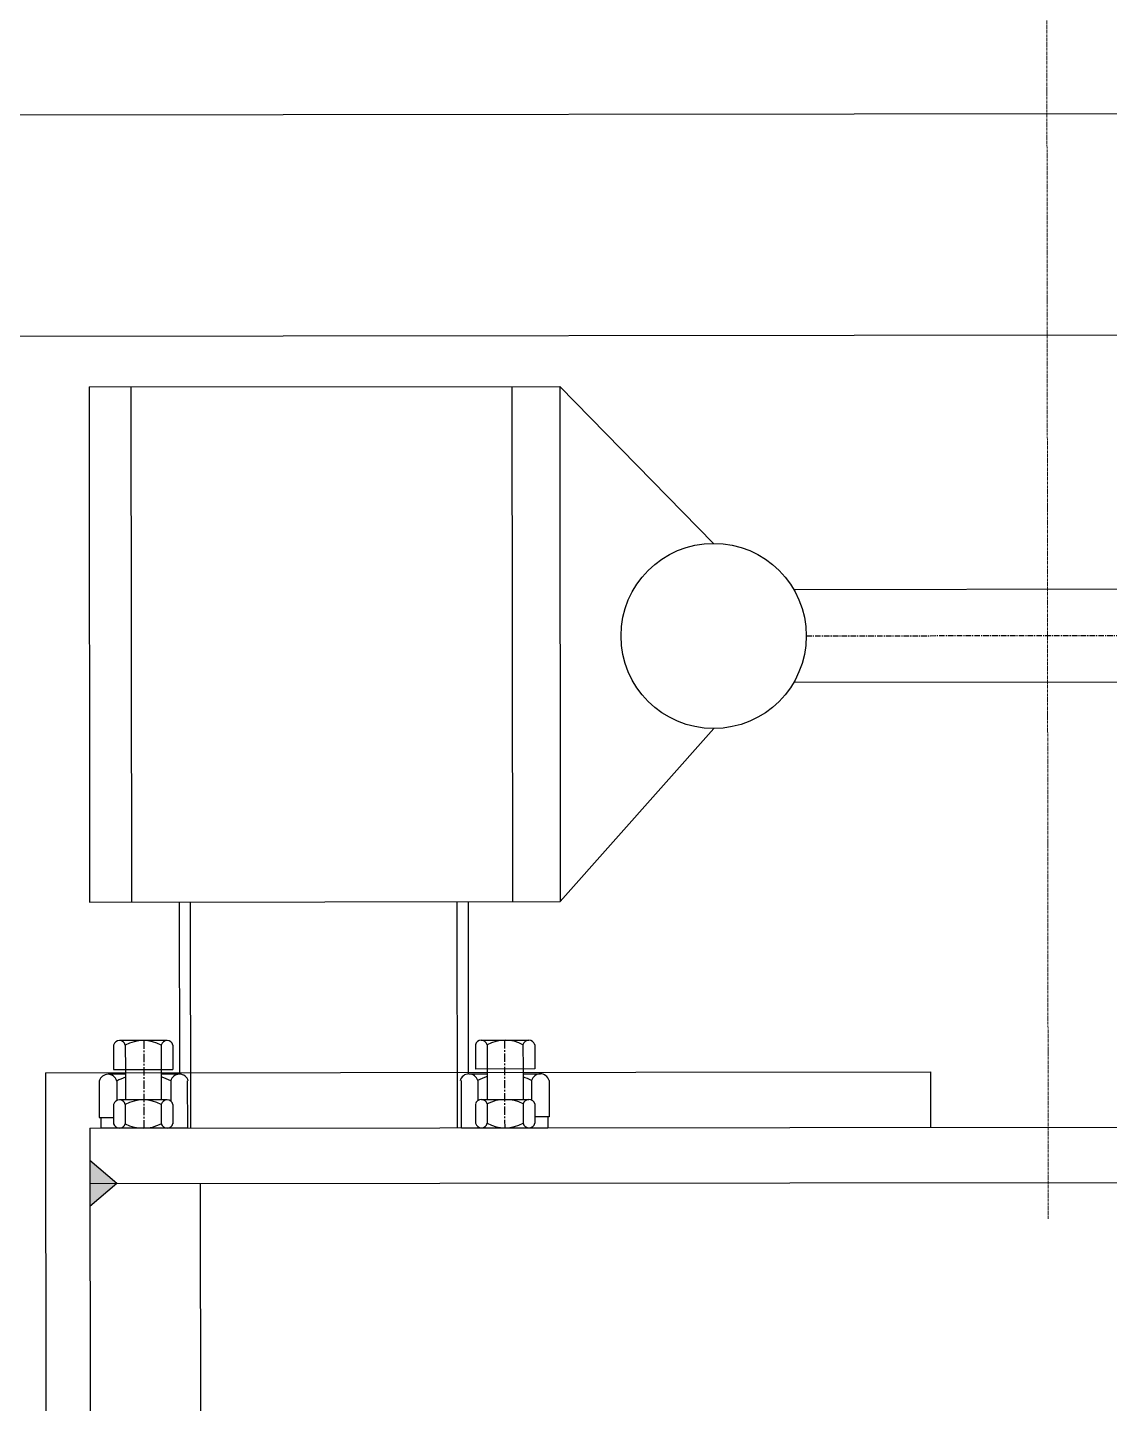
# Model space of a CAD drawing. Header units: feet. Extents: x -99009 to 3252343, y -11094690 to 9035152.
# Drawn here: x 2519954 to 2520443, y -1983179 to -1982557 of the extents above; entities that cross this region are included whole.
import ezdxf

# ---------------------------------------------------------------- set-up
doc = ezdxf.new("R2010")
doc.units = ezdxf.units.FT
doc.linetypes.add('CENTER', pattern=[2, 1.25, -0.25, 0.25, -0.25])
for name, color, linetype in [('1', 1, 'Continuous'), ('K-LINE', 7, 'Continuous'), ('栗本図面枠', 7, 'Continuous')]:
    doc.layers.add(name, color=color, linetype=linetype)

# ---------------------------------------------------------------- blocks, each defined once
blk = doc.blocks.new('G$CA8366B73')
at = {"layer": 'K-LINE', "color": 3, "linetype": 'Continuous', "lineweight": 25}
for p, q in [((4300, -3350), (4300, 3900)), ((4200, -3250), (4200, 3800))]:
    blk.add_line(p, q, dxfattribs=at)
at = {"layer": 'K-LINE', "color": 2, "linetype": 'CENTER', "lineweight": 15}
blk.add_line((4699.43, 0), (-2672.58, 0), dxfattribs=at)
blk = doc.blocks.new('K245828439cdb9')
at = {"layer": '栗本図面枠'}
for points in [[(-900, -1070.82), (-910.39, -1083), (-900, -1083)], [(-900, -1070.82), (-889.61, -1083), (-900, -1083)]]:
    blk.add_hatch(color=1, dxfattribs=at).paths.add_polyline_path(points)
at = {"layer": '栗本図面枠', "color": 1}
for p, q in [((-925, -1083), (-925, 1462)), ((-900, -1083), (-900, 1462)), ((-1126.18, -764.7), (-1126.18, 188.09)), ((-1168.18, -764.7), (-1168.18, 145.91)), ((-925, -703), (-950, -703)), ((-950, -1103), (-950, -703)), ((-1260, -870.32), (-1189.02, -800.89)), ((-1105.34, -800.89), (-1027.2, -870.32)), ((-1260, -1083), (-1260, -870.32)), ((-1260, -870.32), (-1027.2, -870.32)), ((-1027.2, -1083), (-1027.2, -870.32)), ((-946.32, -875.45), (-929.87, -875.45)), ((-929.87, -875.45), (-929.87, -881.92)), ((-929.87, -876.06), (-925, -876.06)), ((-925, -915.05), (-925, -876.06)), ((-962.55, -881.96), (-951.58, -881.96)), ((-951.58, -881.96), (-951.58, -908.76)), ((-949.37, -887.24), (-949.37, -879.41)), ((-935.76, -881.92), (-927.03, -881.92)), ((-964.58, -906.12), (-964.58, -884.6)), ((-962.55, -887.24), (-951.58, -887.24)), ((-951.58, -887.24), (-937.8, -887.24)), ((-946.32, -883.37), (-937.53, -883.37)), ((-937.8, -906.09), (-937.8, -884.56)), ((-935.76, -887.2), (-927.03, -887.2)), ((-925, -906.09), (-925, -884.56)), ((-1260, -891.88), (-1027.2, -891.88)), ((-962.55, -903.48), (-951.58, -903.48)), ((-951.58, -903.48), (-937.8, -903.48)), ((-949.37, -911.7), (-949.37, -903.48)), ((-946.32, -907.74), (-937.24, -907.74)), ((-935.76, -903.45), (-927.03, -903.45)), ((-949.37, -911.84), (-1027.2, -911.84)), ((-962.55, -908.76), (-951.58, -908.76)), ((-935.76, -908.73), (-927.03, -908.73)), ((-925, -916.84), (-1027.2, -916.84)), ((-946.39, -915.24), (-925, -915.24)), ((-925, -1037.34), (-1027.2, -1037.34)), ((-725, -1033), (-900, -1033)), ((-949.37, -1042.34), (-1027.2, -1042.34)), ((-949.37, -1042.47), (-949.37, -1050.69)), ((-946.39, -1038.94), (-925, -1038.94)), ((-925, -1039.12), (-925, -1078.11)), ((-964.58, -1048.05), (-964.58, -1069.58)), ((-962.55, -1045.41), (-951.58, -1045.41)), ((-962.55, -1050.69), (-951.58, -1050.69)), ((-951.58, -1072.22), (-951.58, -1045.41)), ((-951.58, -1050.69), (-937.8, -1050.69)), ((-946.32, -1046.43), (-937.24, -1046.43)), ((-937.8, -1048.09), (-937.8, -1069.61)), ((-935.76, -1045.45), (-927.03, -1045.45)), ((-935.76, -1050.73), (-927.03, -1050.73)), ((-925, -1048.09), (-925, -1069.61)), ((-1260, -1064.1), (-1027.2, -1064.1)), ((-962.55, -1066.94), (-951.58, -1066.94)), ((-951.58, -1066.94), (-937.8, -1066.94)), ((-949.37, -1066.94), (-949.37, -1074.76)), ((-935.76, -1066.97), (-927.03, -1066.97)), ((-962.55, -1072.22), (-951.58, -1072.22)), ((-946.32, -1070.8), (-937.53, -1070.8)), ((-935.76, -1072.25), (-927.03, -1072.25)), ((-929.87, -1078.72), (-929.87, -1072.25)), ((-900, -1070.82), (-910.39, -1083)), ((-900, -1070.82), (-889.61, -1083)), ((-946.32, -1078.72), (-929.87, -1078.72)), ((-929.87, -1078.11), (-925, -1078.11)), ((-1260, -1083), (-1027.2, -1083)), ((-1260, -1083), (-1027.2, -1083)), ((-925, -1083), (-675, -1083)), ((-950, -1103), (-650, -1103))]:
    blk.add_line(p, q, dxfattribs=at)
at = {"layer": '栗本図面枠', "color": 1, "linetype": 'CENTER', "ltscale": 2}
blk.add_line((-1147.18, -759.04), (-1147.18, 167), dxfattribs=at)
at = {"layer": '栗本図面枠', "color": 1, "linetype": 'CENTER', "ltscale": 3}
for p, q in [((-964.58, -895.56), (-925, -895.56)), ((-964.58, -1058.62), (-925, -1058.62))]:
    blk.add_line(p, q, dxfattribs=at)
at = {"layer": '栗本図面枠', "color": 1}
blk.add_circle((-1147.18, -800.89), 41.84, dxfattribs=at)
for centre, radius, start, end in [((-945.28, -879.41), 4.1, 104.77631, 255.22369), ((-961.85, -884.6), 2.73, 104.77631, 255.22369), ((-935.07, -884.56), 2.73, 104.77631, 255.22369), ((-927.73, -884.56), 2.73, 284.77631, 75.22369), ((-947.32, -895.36), 17.26, 151.92751, 208.07249), ((-923.48, -895.56), 25.89, 151.92751, 161.25673), ((-920.53, -895.32), 17.26, 151.92751, 208.07249), ((-942.26, -895.32), 17.26, 331.92751, 28.07249), ((-961.85, -906.12), 2.73, 104.77631, 255.22369), ((-945.28, -911.7), 4.1, 104.77631, 255.22369), ((-923.48, -895.56), 25.89, 197.82572, 208.07249), ((-935.07, -906.09), 2.73, 104.77631, 255.22369), ((-927.73, -906.09), 2.73, 284.77631, 75.22369), ((-945.28, -1042.47), 4.1, 104.77631, 255.22369), ((-961.85, -1048.05), 2.73, 104.77631, 255.22369), ((-947.32, -1058.81), 17.26, 151.92751, 208.07249), ((-923.48, -1058.62), 25.89, 151.92751, 162.17428), ((-935.07, -1048.09), 2.73, 104.77631, 255.22369), ((-920.53, -1058.85), 17.26, 151.92751, 208.07249), ((-927.73, -1048.09), 2.73, 284.77631, 75.22369), ((-942.26, -1058.85), 17.26, 331.92751, 28.07249), ((-961.85, -1069.58), 2.73, 104.77631, 255.22369), ((-923.48, -1058.62), 25.89, 198.74327, 208.07249), ((-935.07, -1069.61), 2.73, 104.77631, 255.22369), ((-927.73, -1069.61), 2.73, 284.77631, 75.22369), ((-945.28, -1074.76), 4.1, 104.77631, 255.22369)]:
    blk.add_arc(centre, radius, start, end, dxfattribs=at)

msp = doc.modelspace()

# ---------------------------------------------------------------- linework, layer by layer
at = {"layer": '1'}
msp.add_arc((2520410.24778, -1978395.99612), 100000, 84.1346387202, 194.3871675539, dxfattribs=at)

# ---------------------------------------------------------------- block references
at = {"layer": 'K-LINE', "color": 2, "linetype": 'CENTER', "lineweight": 15, "rotation": 270.0650517140735}
msp.add_blockref('G$CA8366B73', (2520410.24778, -1978395.99612), dxfattribs=at)
at = {"layer": 'K-LINE', "color": 2, "linetype": 'Continuous', "lineweight": 15, "rotation": 270.0650517140735}
msp.add_blockref('K245828439cdb9', (2521066.58611, -1983978.25475), dxfattribs=at)

doc.saveas('drawing.dxf')
